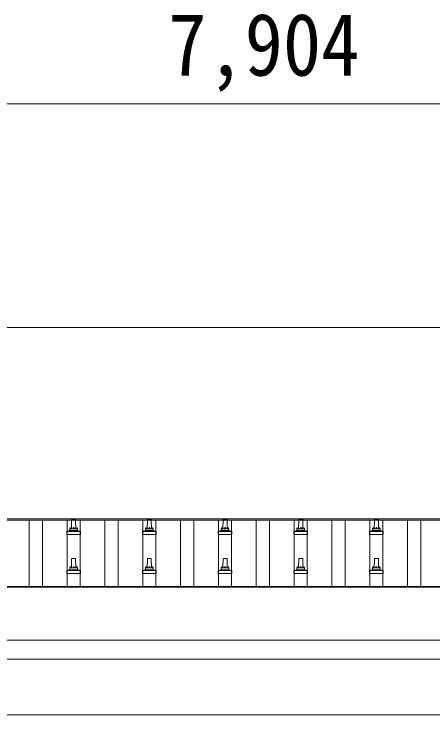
# Model space of a CAD drawing. Units: millimetres at full size, sheet at 1:50; details may follow other scales. Extents: x -14053 to 14053, y -9700 to 9700.
# Drawn here: x -5734 to -4627, y -2253 to -400 of the extents above; entities that cross this region are included whole.
import ezdxf
from ezdxf.enums import TextEntityAlignment as Align

# ---------------------------------------------------------------- set-up
doc = ezdxf.new("R2010")
doc.units = ezdxf.units.MM
doc.header["$LTSCALE"] = 50
for name, color, linetype, lineweight in [('0-1_Defpoints', 4, 'Continuous', 9), ('0-2_TEXT1', 5, 'Continuous', 5), ('0-6_PARTS1', 6, 'Continuous', 9)]:
    doc.layers.add(name, color=color, linetype=linetype, lineweight=lineweight)
doc.styles.add('ＭＳ ゴシック', font='')
doc.styles.get('ＭＳ ゴシック').set_extended_font_data('MS Gothic')

msp = doc.modelspace()

# ---------------------------------------------------------------- linework, layer by layer
at = {"layer": '0-1_Defpoints'}
for p, q in [((-8999.38, -1734.26), (-2998.88, -1734.26)), ((-8999.38, -1737.85), (-2976.38, -1737.85)), ((-8997.38, -1913.87), (-2998.88, -1913.87)), ((-8997.38, -1915.76), (-2976.38, -1915.76)), ((-2998.88, -2055.65), (-8997.38, -2055.65)), ((-8997.38, -2105.47), (-2998.88, -2105.47)), ((-2998.42, -2253.37), (-8881.47, -2253.37))]:
    msp.add_line(p, q, dxfattribs=at)
at = {"layer": '0-2_TEXT1', "color": 4, "lineweight": 9}
for p, q in [((-5693.88, -1913.87), (-5693.88, -1737.85)), ((-5658.88, -1913.87), (-5658.88, -1737.85)), ((-5593.88, -1913.87), (-5593.88, -1737.85)), ((-5558.88, -1913.87), (-5558.88, -1737.85)), ((-5493.88, -1913.87), (-5493.88, -1737.85)), ((-5458.88, -1913.87), (-5458.88, -1737.85)), ((-5393.88, -1913.87), (-5393.88, -1737.85)), ((-5358.88, -1913.87), (-5358.88, -1737.85)), ((-5293.88, -1913.87), (-5293.88, -1737.85)), ((-5258.88, -1913.87), (-5258.88, -1737.85)), ((-5193.88, -1913.87), (-5193.88, -1737.85)), ((-5158.88, -1913.87), (-5158.88, -1737.85)), ((-5093.88, -1913.87), (-5093.88, -1737.85)), ((-5058.88, -1913.87), (-5058.88, -1737.85)), ((-4993.88, -1913.87), (-4993.88, -1737.85)), ((-4958.88, -1913.87), (-4958.88, -1737.85)), ((-4893.88, -1913.87), (-4893.88, -1737.85)), ((-4858.88, -1913.87), (-4858.88, -1737.85)), ((-4793.88, -1913.87), (-4793.88, -1737.85)), ((-4758.88, -1913.87), (-4758.88, -1737.85)), ((-4693.88, -1913.87), (-4693.88, -1737.85)), ((-4658.88, -1913.87), (-4658.88, -1737.85))]:
    msp.add_line(p, q, dxfattribs=at)
at = {"layer": '0-2_TEXT1'}
for p, q in [((-5582.38, -1760.78), (-5581.65, -1737.25)), ((-5580.65, -1736.28), (-5572.11, -1736.28)), ((-5571.11, -1737.25), (-5570.38, -1760.78)), ((-5382.38, -1760.78), (-5381.65, -1737.25)), ((-5380.65, -1736.28), (-5372.11, -1736.28)), ((-5371.11, -1737.25), (-5370.38, -1760.78)), ((-5182.38, -1760.78), (-5181.65, -1737.25)), ((-5180.65, -1736.28), (-5172.11, -1736.28)), ((-5171.11, -1737.25), (-5170.38, -1760.78)), ((-4982.38, -1760.78), (-4981.65, -1737.25)), ((-4980.65, -1736.28), (-4972.11, -1736.28)), ((-4971.11, -1737.25), (-4970.38, -1760.78)), ((-4782.38, -1760.78), (-4781.65, -1737.25)), ((-4780.65, -1736.28), (-4772.11, -1736.28)), ((-4771.11, -1737.25), (-4770.38, -1760.78)), ((-5586.38, -1764.99), (-5586.38, -1760.78)), ((-5585.38, -1760.78), (-5567.38, -1760.78)), ((-5566.38, -1764.99), (-5566.38, -1760.78)), ((-5386.38, -1764.99), (-5386.38, -1760.78)), ((-5385.38, -1760.78), (-5367.38, -1760.78)), ((-5366.38, -1764.99), (-5366.38, -1760.78)), ((-5186.38, -1764.99), (-5186.38, -1760.78)), ((-5185.38, -1760.78), (-5167.38, -1760.78)), ((-5166.38, -1764.99), (-5166.38, -1760.78)), ((-4986.38, -1764.99), (-4986.38, -1760.78)), ((-4985.38, -1760.78), (-4967.38, -1760.78)), ((-4966.38, -1764.99), (-4966.38, -1760.78)), ((-4786.38, -1764.99), (-4786.38, -1760.78)), ((-4785.38, -1760.78), (-4767.38, -1760.78)), ((-4766.38, -1764.99), (-4766.38, -1760.78)), ((-5594.63, -1776.28), (-5594.63, -1768.56)), ((-5558.13, -1776.28), (-5594.63, -1776.28)), ((-5594.25, -1767.78), (-5558.51, -1767.78)), ((-5593.87, -1767.59), (-5587.14, -1765.96)), ((-5586.76, -1765.78), (-5566, -1765.78)), ((-5558.89, -1767.59), (-5565.62, -1765.96)), ((-5558.13, -1776.28), (-5558.13, -1768.56)), ((-5394.63, -1776.28), (-5394.63, -1768.56)), ((-5358.13, -1776.28), (-5394.63, -1776.28)), ((-5394.25, -1767.78), (-5358.51, -1767.78)), ((-5393.87, -1767.59), (-5387.14, -1765.96)), ((-5386.76, -1765.78), (-5366, -1765.78)), ((-5358.89, -1767.59), (-5365.62, -1765.96)), ((-5358.13, -1776.28), (-5358.13, -1768.56)), ((-5194.63, -1776.28), (-5194.63, -1768.56)), ((-5158.13, -1776.28), (-5194.63, -1776.28)), ((-5194.25, -1767.78), (-5158.51, -1767.78)), ((-5193.87, -1767.59), (-5187.14, -1765.96)), ((-5186.76, -1765.78), (-5166, -1765.78)), ((-5158.89, -1767.59), (-5165.62, -1765.96)), ((-5158.13, -1776.28), (-5158.13, -1768.56)), ((-4994.63, -1776.28), (-4994.63, -1768.56)), ((-4958.13, -1776.28), (-4994.63, -1776.28)), ((-4994.25, -1767.78), (-4958.51, -1767.78)), ((-4993.87, -1767.59), (-4987.14, -1765.96)), ((-4986.76, -1765.78), (-4966, -1765.78)), ((-4958.89, -1767.59), (-4965.62, -1765.96)), ((-4958.13, -1776.28), (-4958.13, -1768.56)), ((-4794.63, -1776.28), (-4794.63, -1768.56)), ((-4758.13, -1776.28), (-4794.63, -1776.28)), ((-4794.25, -1767.78), (-4758.51, -1767.78)), ((-4793.87, -1767.59), (-4787.14, -1765.96)), ((-4786.76, -1765.78), (-4766, -1765.78)), ((-4758.89, -1767.59), (-4765.62, -1765.96)), ((-4758.13, -1776.28), (-4758.13, -1768.56)), ((-5582.38, -1864.11), (-5581.65, -1840.59)), ((-5580.65, -1839.61), (-5572.11, -1839.61)), ((-5571.11, -1840.59), (-5570.38, -1864.11)), ((-5382.38, -1864.11), (-5381.65, -1840.59)), ((-5380.65, -1839.61), (-5372.11, -1839.61)), ((-5371.11, -1840.59), (-5370.38, -1864.11)), ((-5182.38, -1864.11), (-5181.65, -1840.59)), ((-5180.65, -1839.61), (-5172.11, -1839.61)), ((-5171.11, -1840.59), (-5170.38, -1864.11)), ((-4982.38, -1864.11), (-4981.65, -1840.59)), ((-4980.65, -1839.61), (-4972.11, -1839.61)), ((-4971.11, -1840.59), (-4970.38, -1864.11)), ((-4782.38, -1864.11), (-4781.65, -1840.59)), ((-4780.65, -1839.61), (-4772.11, -1839.61)), ((-4771.11, -1840.59), (-4770.38, -1864.11)), ((-5594.63, -1879.61), (-5594.63, -1871.9)), ((-5594.25, -1871.11), (-5558.51, -1871.11)), ((-5593.87, -1870.92), (-5587.14, -1869.29)), ((-5586.76, -1869.11), (-5566, -1869.11)), ((-5586.38, -1868.32), (-5586.38, -1864.11)), ((-5585.38, -1864.11), (-5567.38, -1864.11)), ((-5566.38, -1868.32), (-5566.38, -1864.11)), ((-5558.89, -1870.92), (-5565.62, -1869.29)), ((-5558.13, -1879.61), (-5558.13, -1871.9)), ((-5394.63, -1879.61), (-5394.63, -1871.9)), ((-5394.25, -1871.11), (-5358.51, -1871.11)), ((-5393.87, -1870.92), (-5387.14, -1869.29)), ((-5386.76, -1869.11), (-5366, -1869.11)), ((-5386.38, -1868.32), (-5386.38, -1864.11)), ((-5385.38, -1864.11), (-5367.38, -1864.11)), ((-5366.38, -1868.32), (-5366.38, -1864.11)), ((-5358.89, -1870.92), (-5365.62, -1869.29)), ((-5358.13, -1879.61), (-5358.13, -1871.9)), ((-5194.63, -1879.61), (-5194.63, -1871.9)), ((-5194.25, -1871.11), (-5158.51, -1871.11)), ((-5193.87, -1870.92), (-5187.14, -1869.29)), ((-5186.76, -1869.11), (-5166, -1869.11)), ((-5186.38, -1868.32), (-5186.38, -1864.11)), ((-5185.38, -1864.11), (-5167.38, -1864.11)), ((-5166.38, -1868.32), (-5166.38, -1864.11)), ((-5158.89, -1870.92), (-5165.62, -1869.29)), ((-5158.13, -1879.61), (-5158.13, -1871.9)), ((-4994.63, -1879.61), (-4994.63, -1871.9)), ((-4994.25, -1871.11), (-4958.51, -1871.11)), ((-4993.87, -1870.92), (-4987.14, -1869.29)), ((-4986.76, -1869.11), (-4966, -1869.11)), ((-4986.38, -1868.32), (-4986.38, -1864.11)), ((-4985.38, -1864.11), (-4967.38, -1864.11)), ((-4966.38, -1868.32), (-4966.38, -1864.11)), ((-4958.89, -1870.92), (-4965.62, -1869.29)), ((-4958.13, -1879.61), (-4958.13, -1871.9)), ((-4794.63, -1879.61), (-4794.63, -1871.9)), ((-4794.25, -1871.11), (-4758.51, -1871.11)), ((-4793.87, -1870.92), (-4787.14, -1869.29)), ((-4786.76, -1869.11), (-4766, -1869.11)), ((-4786.38, -1868.32), (-4786.38, -1864.11)), ((-4785.38, -1864.11), (-4767.38, -1864.11)), ((-4766.38, -1868.32), (-4766.38, -1864.11)), ((-4758.89, -1870.92), (-4765.62, -1869.29)), ((-4758.13, -1879.61), (-4758.13, -1871.9)), ((-5558.13, -1879.61), (-5594.63, -1879.61)), ((-5358.13, -1879.61), (-5394.63, -1879.61)), ((-5158.13, -1879.61), (-5194.63, -1879.61)), ((-4958.13, -1879.61), (-4994.63, -1879.61)), ((-4758.13, -1879.61), (-4794.63, -1879.61))]:
    msp.add_line(p, q, dxfattribs=at)
for centre, radius, start, end in [((-5580.65, -1737.28), 1, 90, 178.60509), ((-5572.11, -1737.28), 1, 1.39491, 90), ((-5380.65, -1737.28), 1, 90, 178.60509), ((-5372.11, -1737.28), 1, 1.39491, 90), ((-5180.65, -1737.28), 1, 90, 178.60509), ((-5172.11, -1737.28), 1, 1.39491, 90), ((-4980.65, -1737.28), 1, 90, 178.60509), ((-4972.11, -1737.28), 1, 1.39491, 90), ((-4780.65, -1737.28), 1, 90, 178.60509), ((-4772.11, -1737.28), 1, 1.39491, 90), ((-5582.3, -1761.41), 4.13, 90, 171.17633), ((-5585.38, -1761.78), 1, 90, 180), ((-5573.05, -1760.78), 4.83, 133.60282, 180), ((-5579.71, -1760.78), 4.83, 0, 46.39718), ((-5570.47, -1761.41), 4.13, 8.82367, 90), ((-5567.38, -1761.78), 1, 0, 90), ((-5382.3, -1761.41), 4.13, 90, 171.17633), ((-5385.38, -1761.78), 1, 90, 180), ((-5373.05, -1760.78), 4.83, 133.60282, 180), ((-5379.71, -1760.78), 4.83, 0, 46.39718), ((-5370.47, -1761.41), 4.13, 8.82367, 90), ((-5367.38, -1761.78), 1, 0, 90), ((-5182.3, -1761.41), 4.13, 90, 171.17633), ((-5185.38, -1761.78), 1, 90, 180), ((-5173.05, -1760.78), 4.83, 133.60282, 180), ((-5179.71, -1760.78), 4.83, 0, 46.39718), ((-5170.47, -1761.41), 4.13, 8.82367, 90), ((-5167.38, -1761.78), 1, 0, 90), ((-4982.3, -1761.41), 4.13, 90, 171.17633), ((-4985.38, -1761.78), 1, 90, 180), ((-4973.05, -1760.78), 4.83, 133.60282, 180), ((-4979.71, -1760.78), 4.83, 0, 46.39718), ((-4970.47, -1761.41), 4.13, 8.82367, 90), ((-4967.38, -1761.78), 1, 0, 90), ((-4782.3, -1761.41), 4.13, 90, 171.17633), ((-4785.38, -1761.78), 1, 90, 180), ((-4773.05, -1760.78), 4.83, 133.60282, 180), ((-4779.71, -1760.78), 4.83, 0, 46.39718), ((-4770.47, -1761.41), 4.13, 8.82367, 90), ((-4767.38, -1761.78), 1, 0, 90), ((-5593.63, -1768.56), 1, 103.62699, 180), ((-5587.38, -1764.99), 1, 283.62699, 0), ((-5565.38, -1764.99), 1, 180, 256.37301), ((-5559.13, -1768.56), 1, 0, 76.37301), ((-5393.63, -1768.56), 1, 103.62699, 180), ((-5387.38, -1764.99), 1, 283.62699, 0), ((-5365.38, -1764.99), 1, 180, 256.37301), ((-5359.13, -1768.56), 1, 0, 76.37301), ((-5193.63, -1768.56), 1, 103.62699, 180), ((-5187.38, -1764.99), 1, 283.62699, 0), ((-5165.38, -1764.99), 1, 180, 256.37301), ((-5159.13, -1768.56), 1, 0, 76.37301), ((-4993.63, -1768.56), 1, 103.62699, 180), ((-4987.38, -1764.99), 1, 283.62699, 0), ((-4965.38, -1764.99), 1, 180, 256.37301), ((-4959.13, -1768.56), 1, 0, 76.37301), ((-4793.63, -1768.56), 1, 103.62699, 180), ((-4787.38, -1764.99), 1, 283.62699, 0), ((-4765.38, -1764.99), 1, 180, 256.37301), ((-4759.13, -1768.56), 1, 0, 76.37301), ((-5580.65, -1840.61), 1, 90, 178.60509), ((-5572.11, -1840.61), 1, 1.39491, 90), ((-5380.65, -1840.61), 1, 90, 178.60509), ((-5372.11, -1840.61), 1, 1.39491, 90), ((-5180.65, -1840.61), 1, 90, 178.60509), ((-5172.11, -1840.61), 1, 1.39491, 90), ((-4980.65, -1840.61), 1, 90, 178.60509), ((-4972.11, -1840.61), 1, 1.39491, 90), ((-4780.65, -1840.61), 1, 90, 178.60509), ((-4772.11, -1840.61), 1, 1.39491, 90), ((-5593.63, -1871.9), 1, 103.62699, 180), ((-5587.38, -1868.32), 1, 283.62699, 0), ((-5582.3, -1864.74), 4.13, 90, 171.17633), ((-5585.38, -1865.11), 1, 90, 180), ((-5573.05, -1864.11), 4.83, 133.60282, 180), ((-5579.71, -1864.11), 4.83, 0, 46.39718), ((-5570.47, -1864.74), 4.13, 8.82367, 90), ((-5567.38, -1865.11), 1, 0, 90), ((-5565.38, -1868.32), 1, 180, 256.37301), ((-5559.13, -1871.9), 1, 0, 76.37301), ((-5393.63, -1871.9), 1, 103.62699, 180), ((-5387.38, -1868.32), 1, 283.62699, 0), ((-5382.3, -1864.74), 4.13, 90, 171.17633), ((-5385.38, -1865.11), 1, 90, 180), ((-5373.05, -1864.11), 4.83, 133.60282, 180), ((-5379.71, -1864.11), 4.83, 0, 46.39718), ((-5370.47, -1864.74), 4.13, 8.82367, 90), ((-5367.38, -1865.11), 1, 0, 90), ((-5365.38, -1868.32), 1, 180, 256.37301), ((-5359.13, -1871.9), 1, 0, 76.37301), ((-5193.63, -1871.9), 1, 103.62699, 180), ((-5187.38, -1868.32), 1, 283.62699, 0), ((-5182.3, -1864.74), 4.13, 90, 171.17633), ((-5185.38, -1865.11), 1, 90, 180), ((-5173.05, -1864.11), 4.83, 133.60282, 180), ((-5179.71, -1864.11), 4.83, 0, 46.39718), ((-5170.47, -1864.74), 4.13, 8.82367, 90), ((-5167.38, -1865.11), 1, 0, 90), ((-5165.38, -1868.32), 1, 180, 256.37301), ((-5159.13, -1871.9), 1, 0, 76.37301), ((-4993.63, -1871.9), 1, 103.62699, 180), ((-4987.38, -1868.32), 1, 283.62699, 0), ((-4982.3, -1864.74), 4.13, 90, 171.17633), ((-4985.38, -1865.11), 1, 90, 180), ((-4973.05, -1864.11), 4.83, 133.60282, 180), ((-4979.71, -1864.11), 4.83, 0, 46.39718), ((-4970.47, -1864.74), 4.13, 8.82367, 90), ((-4967.38, -1865.11), 1, 0, 90), ((-4965.38, -1868.32), 1, 180, 256.37301), ((-4959.13, -1871.9), 1, 0, 76.37301), ((-4793.63, -1871.9), 1, 103.62699, 180), ((-4787.38, -1868.32), 1, 283.62699, 0), ((-4782.3, -1864.74), 4.13, 90, 171.17633), ((-4785.38, -1865.11), 1, 90, 180), ((-4773.05, -1864.11), 4.83, 133.60282, 180), ((-4779.71, -1864.11), 4.83, 0, 46.39718), ((-4770.47, -1864.74), 4.13, 8.82367, 90), ((-4767.38, -1865.11), 1, 0, 90), ((-4765.38, -1868.32), 1, 180, 256.37301), ((-4759.13, -1871.9), 1, 0, 76.37301)]:
    msp.add_arc(centre, radius, start, end, dxfattribs=at)
at = {"layer": '0-6_PARTS1'}
for p, q in [((-1124.38, -637.13), (-9028.38, -637.13)), ((-9028.38, -1228.29), (-2976.38, -1228.29))]:
    msp.add_line(p, q, dxfattribs=at)

# ---------------------------------------------------------------- texts
at = {"layer": '0-6_PARTS1', "color": 7, "style": 'ＭＳ ゴシック', "width": 0.9}
msp.add_text('7,904', height=165, dxfattribs=at).set_placement((-5326.38, -612.13), align=Align.BOTTOM_LEFT)

doc.saveas('drawing.dxf')
